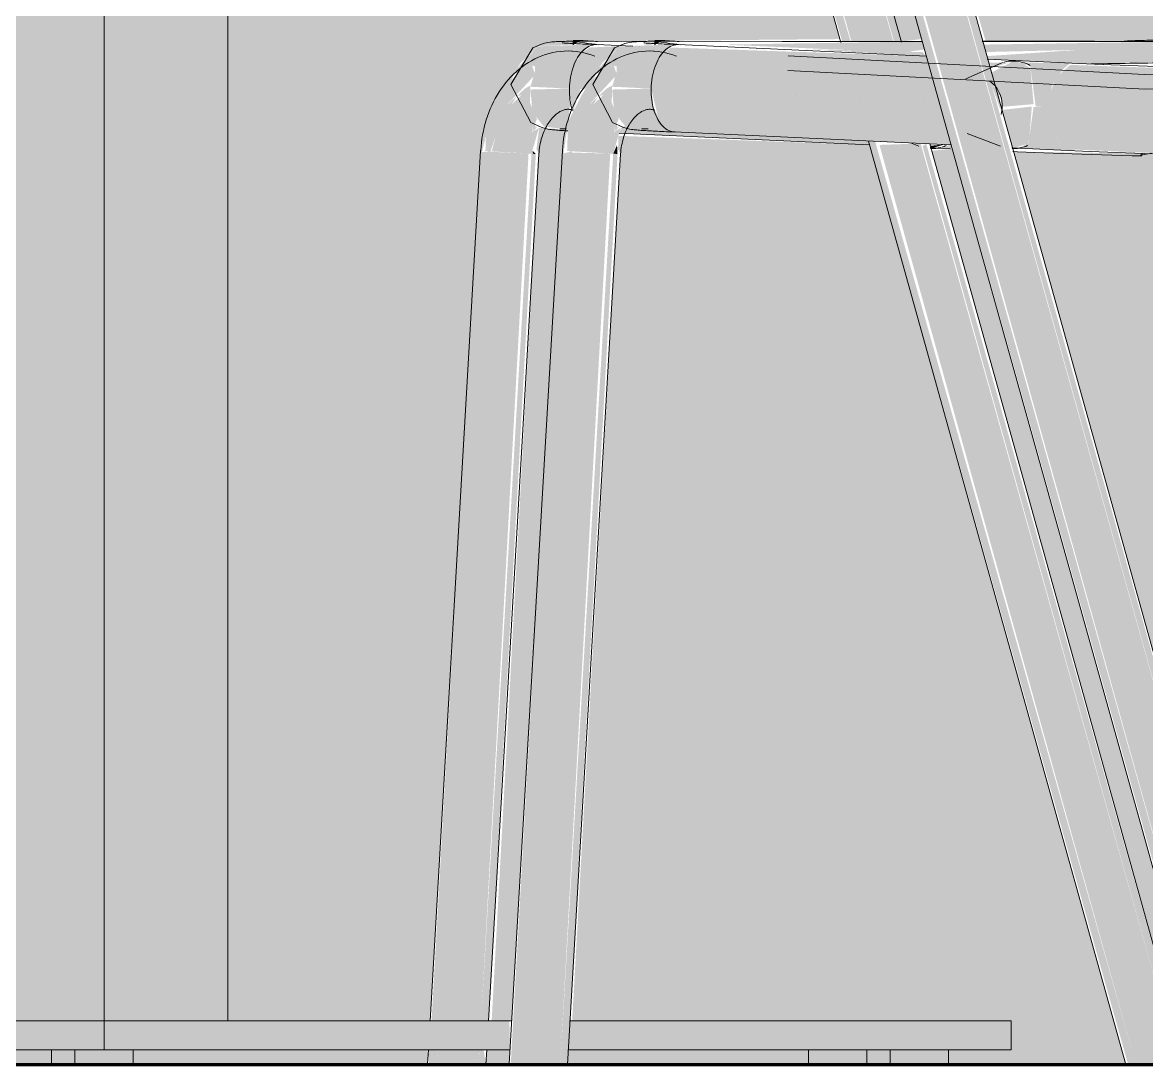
# Model space of a CAD drawing. Header units: inches. Extents: x 20426 to 36348, y -461 to 673.
# Drawn here: x 29329.63 to 29348.91, y 0 to 17.88 of the extents above; entities that cross this region are included whole.
import ezdxf

# ---------------------------------------------------------------- set-up
doc = ezdxf.new("R2010")
doc.units = ezdxf.units.IN
doc.header["$MEASUREMENT"] = 0
doc.linetypes.add('Grid Line 1_2_', pattern=[0.875, 0.5, -0.125, 0.125, -0.125])
for name, color, linetype, lineweight in [('A-FLOR-LEVL', 51, 'Continuous', 9), ('A-WALL', 113, 'Continuous', 13), ('C-TOPO', 7, 'Continuous', 9), ('I-FURN', 30, 'Continuous', 9), ('Q-CASE', 31, 'Continuous', 9)]:
    doc.layers.add(name, color=color, linetype=linetype, lineweight=lineweight)

# ---------------------------------------------------------------- blocks, each defined once
blk = doc.blocks.new('Falcon 7700 Series Pedestal Base - 36_ Square Top x 30_ - Wheelchair Height-460525-Elevation - East')
at = {"layer": 'I-FURN'}
for points in [[(-22418.089, 0.75), (-22415.968, 0.75), (-22415.968, 28.5), (-22418.089, 28.5), (-22418.089, 3.606)], [(-22413.846, 0.75), (-22413.846, 28.5), (-22415.968, 28.5), (-22415.968, 0.75), (-22414.164, 0.75)], [(-22416.321, 0), (-22416.321, 0.25), (-22416.401, 0.25), (-22416.401, 0)], [(-22416.321, 0), (-22415.535, 0), (-22415.535, 0.25), (-22416.321, 0.25)], [(-22402.423, 0), (-22402.343, 0), (-22402.343, 0.25), (-22402.423, 0.25)], [(-22402.24, 0), (-22401.557, 0), (-22401.557, 0.25), (-22402.343, 0.25), (-22402.343, 0)]]:
    blk.add_hatch(color=256, dxfattribs=at).paths.add_polyline_path(points, flags=0)
h = blk.add_hatch(color=256, dxfattribs=at)
h.paths.add_polyline_path([(-22431.524, 0.25), (-22423.93, 0.25), (-22423.959, 0.75), (-22431.524, 0.75)], flags=0)
h.paths.add_polyline_path([(-22415.968, 0.25), (-22415.968, 0.75), (-22422.959, 0.75), (-22422.916, 0.25), (-22419.005, 0.25)], flags=0)
h = blk.add_hatch(color=256, dxfattribs=at)
h.paths.add_polyline_path([(-22407.238, 0.25), (-22400.411, 0.25), (-22400.411, 0.75), (-22407.976, 0.75), (-22408.005, 0.25), (-22407.336, 0.25)], flags=0)
h.paths.add_polyline_path([(-22414.164, 0.25), (-22409.005, 0.25), (-22409.019, 0.75), (-22415.968, 0.75), (-22415.968, 0.25)], flags=0)
for p, q in [((-22415.968, 0.75), (-22415.968, 28.5)), ((-22413.846, 28.5), (-22413.846, 0.75)), ((-22422.961, 0.75), (-22415.968, 0.75)), ((-22415.968, 0.75), (-22408.976, 0.75)), ((-22415.968, 0.75), (-22415.968, 0.25)), ((-22407.988, 0.75), (-22400.411, 0.75)), ((-22400.411, 0.25), (-22400.411, 0.75)), ((-22415.968, 0.25), (-22422.931, 0.25)), ((-22416.468, 0.25), (-22416.468, 0)), ((-22416.468, 0.25), (-22416.468, 0)), ((-22409.005, 0.25), (-22415.968, 0.25)), ((-22415.468, 0), (-22415.468, 0.25)), ((-22415.468, 0), (-22415.468, 0.25)), ((-22400.411, 0.25), (-22408.015, 0.25)), ((-22402.49, 0.25), (-22402.49, 0)), ((-22401.49, 0), (-22401.49, 0.25)), ((-22416.321, 0), (-22416.401, 0)), ((-22415.535, 0), (-22416.321, 0)), ((-22402.343, 0), (-22402.423, 0)), ((-22401.557, 0), (-22402.343, 0))]:
    blk.add_line(p, q, dxfattribs=at)
blk = doc.blocks.new('HermanMiller_Collection_Air-Chair_SideChair_Arms - Arms-V108-Elevation - East')
at = {"layer": 'I-FURN'}
for points in [[(-22396.558, 0), (-22396.141, 0), (-22401.936, 20.734), (-22402.617, 20.602), (-22399.044, 7.785), (-22396.874, 0), (-22396.673, 0)], [(-22396.073, 0), (-22396.008, 0), (-22400.756, 16.829), (-22400.731, 16.923), (-22400.798, 17.188), (-22401.843, 20.734), (-22401.92, 20.734), (-22396.141, 0)], [(-22396.951, 0), (-22396.874, 0), (-22402.652, 20.578), (-22402.746, 20.458), (-22397.007, 0)], [(-22406.516, 17.495), (-22406.438, 17.542), (-22406.516, 17.558), (-22406.516, 17.495)], [(-22406.588, 16.742), (-22406.438, 17.255), (-22406.299, 17.42), (-22406.247, 17.496), (-22407.126, 17.466), (-22407.51, 17.062), (-22407.493, 16.99), (-22407.264, 17.148), (-22407.175, 17.117), (-22407.18, 17.034), (-22407.255, 16.773), (-22406.703, 16.747)], [(-22400.566, 16.428), (-22400.029, 16.475), (-22400.083, 17.087), (-22400.225, 17.188), (-22400.418, 17.188), (-22400.751, 17.018), (-22400.764, 16.856), (-22400.714, 16.807), (-22400.621, 16.68), (-22400.572, 16.489)], [(-22397.098, 17.095), (-22397.098, 17.193), (-22398.093, 17.126), (-22397.12, 17.096)], [(-22407.942, 15.665), (-22407.668, 16.447), (-22407.175, 16.98), (-22407.234, 17.152), (-22407.365, 17.105), (-22407.668, 16.81), (-22407.788, 16.615), (-22408.025, 16.143), (-22408.016, 16.036), (-22408.028, 15.67)], [(-22396.829, 16.318), (-22396.756, 17.056), (-22399.4, 17.148), (-22399.639, 16.936), (-22399.768, 16.617), (-22399.79, 16.423), (-22397.218, 16.329)], [(-22400.589, 16.348), (-22400.621, 16.68), (-22400.756, 16.829), (-22400.605, 16.394)], [(-22406.176, 15.997), (-22406.414, 16.143), (-22406.546, 16.423), (-22406.588, 16.742), (-22407.255, 16.725), (-22407.221, 16.33), (-22407.027, 16.092), (-22406.282, 16.004)], [(-22400.387, 15.714), (-22400.126, 15.801), (-22400.102, 15.893), (-22400.059, 16.434), (-22400.574, 16.374), (-22400.556, 16.291), (-22400.406, 15.781)], [(-22408.853, 0), (-22407.942, 15.665), (-22408.112, 15.624), (-22408.995, 0.008), (-22408.866, 0)], [(-22408.491, 0), (-22408.146, 0), (-22407.289, 15.627), (-22407.944, 15.643), (-22408.853, 0), (-22408.621, 0)], [(-22408.02, 0), (-22407.164, 15.62), (-22407.238, 15.624), (-22407.942, 3.496), (-22408.146, 0), (-22408.028, 0)], [(-22407.164, 15.62), (-22407.172, 15.775), (-22407.238, 15.624), (-22407.172, 15.621)]]:
    blk.add_hatch(color=256, dxfattribs=at).paths.add_polyline_path(points, flags=0)
h = blk.add_hatch(color=256, dxfattribs=at)
h.paths.add_polyline_path([(-22402.226, 17.367), (-22401.897, 17.412), (-22401.936, 17.549), (-22405.347, 17.496), (-22402.734, 17.382), (-22402.239, 17.368)], flags=0)
h.paths.add_polyline_path([(-22400.848, 17.368), (-22398.667, 17.42), (-22397.218, 17.552), (-22400.884, 17.496), (-22400.849, 17.371)], flags=0)
h = blk.add_hatch(color=256, dxfattribs=at)
h.paths.add_polyline_path([(-22399.04, 17.165), (-22395.346, 17.277), (-22394.886, 17.437), (-22396.51, 17.57), (-22397.313, 17.52), (-22399.4, 17.396), (-22400.829, 17.298), (-22400.814, 17.246), (-22399.066, 17.166)], flags=0)
h.paths.add_polyline_path([(-22401.865, 17.296), (-22401.934, 17.367), (-22403.944, 17.419), (-22401.934, 17.299)], flags=0)
h = blk.add_hatch(color=256, dxfattribs=at)
h.paths.add_polyline_path([(-22399.79, 16.423), (-22399.713, 16.798), (-22399.523, 17.073), (-22399.4, 17.18), (-22400.798, 17.188), (-22400.734, 17.105), (-22400.359, 17.212), (-22400.088, 17.133), (-22400.06, 16.938), (-22400.038, 16.774), (-22399.993, 16.433)], flags=0)
h.paths.add_polyline_path([(-22401.646, 16.51), (-22401.865, 17.296), (-22406.247, 17.445), (-22406.393, 17.329), (-22406.534, 17.039), (-22406.588, 16.742), (-22401.853, 16.52)], flags=0)
h = blk.add_hatch(color=256, dxfattribs=at)
h.paths.add_polyline_path([(-22407.106, 16.071), (-22407.092, 16.16), (-22407.102, 16.104)], flags=0)
h.paths.add_polyline_path([(-22407.224, 15.978), (-22407.213, 16.009), (-22407.213, 16.125)], flags=0)
h.paths.add_polyline_path([(-22407.238, 15.624), (-22407.11, 16.068), (-22407.222, 15.998), (-22407.166, 16.068), (-22407.177, 16.143), (-22407.145, 16.217), (-22407.264, 16.5), (-22407.255, 16.795), (-22407.35, 16.743), (-22407.728, 16.391), (-22407.942, 15.665), (-22407.289, 15.627)], flags=0)
h.paths.add_polyline_path([(-22407.577, 16.472), (-22407.488, 16.615), (-22407.41, 16.628), (-22407.538, 16.509)], flags=0)
h.paths.add_polyline_path([(-22406.674, 16.82), (-22406.727, 16.84), (-22406.718, 16.821)], flags=0)
h = blk.add_hatch(color=256, dxfattribs=at)
h.paths.add_polyline_path([(-22399.306, 15.675), (-22399.56, 15.781), (-22399.732, 16.048), (-22399.79, 16.423), (-22400.029, 16.428), (-22400.115, 15.812), (-22400.274, 15.726), (-22400.219, 15.718), (-22399.326, 15.676)], flags=0)
h.paths.add_polyline_path([(-22401.441, 15.775), (-22401.646, 16.51), (-22406.588, 16.742), (-22406.463, 16.231), (-22406.387, 16.095), (-22406.176, 15.997), (-22401.801, 15.792)], flags=0)
h = blk.add_hatch(color=256, dxfattribs=at)
h.paths.add_polyline_path([(-22396.829, 15.945), (-22396.829, 15.945), (-22397.218, 15.992)], flags=0)
h.paths.add_polyline_path([(-22396.775, 15.585), (-22396.809, 15.677), (-22396.829, 16.318), (-22399.79, 16.423), (-22399.732, 16.048), (-22399.555, 15.775), (-22399.436, 15.7), (-22397.218, 15.603)], flags=0)
for p, q in [((-22396.007, 0), (-22401.782, 20.719)), ((-22402.745, 20.451), (-22397.045, 0)), ((-22406.523, 17.563), (-22406.523, 17.491)), ((-22396.908, 17.552), (-22400.912, 17.551)), ((-22401.864, 17.296), (-22406.126, 17.496)), ((-22400.637, 17.157), (-22401.192, 16.908)), ((-22399.253, 17.173), (-22400.827, 17.247)), ((-22406.19, 15.997), (-22401.44, 15.774)), ((-22401.166, 15.972), (-22400.597, 15.754)), ((-22408.109, 15.676), (-22409.02, 0.011)), ((-22408.019, 0), (-22407.111, 15.618)), ((-22400.404, 15.726), (-22399.323, 15.675))]:
    blk.add_line(p, q, dxfattribs=at)
at = {"layer": 'I-FURN', "flags": 128}
for points in [[(-22407.59, 16.809), (-22407.217, 17.439), (-22407.039, 17.514), (-22406.964, 17.532), (-22406.92, 17.538), (-22406.888, 17.542), (-22406.863, 17.544), (-22406.839, 17.546), (-22406.817, 17.547), (-22406.794, 17.548), (-22406.771, 17.549), (-22406.747, 17.55), (-22406.722, 17.55), (-22406.696, 17.551), (-22406.669, 17.551), (-22406.64, 17.552), (-22406.61, 17.552), (-22406.579, 17.552), (-22406.546, 17.552), (-22406.512, 17.552), (-22406.477, 17.552), (-22406.468, 17.552)], [(-22401.935, 17.551), (-22404.343, 17.55), (-22406.468, 17.552)], [(-22406.546, 17.385), (-22406.612, 17.387), (-22406.678, 17.385), (-22406.743, 17.38), (-22406.808, 17.371), (-22406.872, 17.359), (-22406.936, 17.343), (-22406.998, 17.325), (-22407.06, 17.303), (-22407.12, 17.278), (-22407.179, 17.25), (-22407.236, 17.22), (-22407.292, 17.187), (-22407.347, 17.152), (-22407.399, 17.114), (-22407.45, 17.074), (-22407.499, 17.031), (-22407.547, 16.987), (-22407.592, 16.941), (-22407.636, 16.893), (-22407.678, 16.843), (-22407.718, 16.791), (-22407.756, 16.738), (-22407.792, 16.684), (-22407.827, 16.628), (-22407.859, 16.571), (-22407.89, 16.513), (-22407.918, 16.453), (-22407.945, 16.393), (-22407.97, 16.332), (-22407.992, 16.269), (-22408.013, 16.206), (-22408.032, 16.143), (-22408.049, 16.078), (-22408.064, 16.013), (-22408.077, 15.948), (-22408.088, 15.882), (-22408.097, 15.815), (-22408.104, 15.749), (-22408.109, 15.682), (-22408.109, 15.676)], [(-22406.713, 17.526), (-22406.71, 17.526), (-22406.703, 17.526), (-22406.693, 17.525), (-22406.68, 17.523), (-22406.665, 17.522), (-22406.647, 17.521), (-22406.626, 17.52), (-22406.604, 17.518), (-22406.58, 17.517), (-22406.554, 17.515), (-22406.526, 17.514), (-22406.497, 17.512), (-22406.466, 17.51), (-22406.434, 17.509), (-22406.4, 17.507), (-22406.364, 17.506), (-22406.328, 17.504), (-22406.29, 17.502), (-22406.251, 17.501), (-22406.212, 17.499), (-22406.171, 17.498), (-22406.129, 17.496), (-22406.128, 17.496)], [(-22406.153, 17.298), (-22406.214, 17.321), (-22406.277, 17.34), (-22406.34, 17.356), (-22406.404, 17.369), (-22406.469, 17.378), (-22406.535, 17.384), (-22406.546, 17.385)], [(-22404.239, 17.303), (-22398.125, 16.982), (-22391.991, 17.006), (-22388.189, 17.195)], [(-22399.253, 17.173), (-22399.12, 17.167), (-22398.983, 17.161), (-22398.842, 17.155), (-22398.696, 17.149), (-22398.547, 17.143), (-22398.394, 17.137), (-22398.238, 17.132), (-22398.078, 17.126), (-22397.916, 17.12), (-22397.751, 17.115), (-22397.583, 17.109), (-22397.414, 17.104), (-22397.243, 17.098), (-22397.07, 17.093), (-22396.896, 17.088), (-22396.736, 17.084)], [(-22404.243, 17.053), (-22398.115, 16.731), (-22391.967, 16.757), (-22388.188, 16.945)], [(-22407.59, 16.809), (-22407.248, 16.16), (-22407.075, 16.077), (-22407, 16.056), (-22406.957, 16.047), (-22406.925, 16.042), (-22406.9, 16.038), (-22406.876, 16.035), (-22406.854, 16.033), (-22406.831, 16.031), (-22406.808, 16.029), (-22406.785, 16.027), (-22406.76, 16.025), (-22406.734, 16.023), (-22406.706, 16.022), (-22406.678, 16.02), (-22406.648, 16.018), (-22406.617, 16.016), (-22406.584, 16.014), (-22406.55, 16.013), (-22406.515, 16.011), (-22406.479, 16.009), (-22406.442, 16.008), (-22406.403, 16.006), (-22406.364, 16.004), (-22406.323, 16.002), (-22406.281, 16.001), (-22406.239, 15.999), (-22406.195, 15.998), (-22406.188, 15.997)], [(-22407.111, 15.618), (-22407.108, 15.655), (-22407.105, 15.692), (-22407.1, 15.729), (-22407.094, 15.765), (-22407.087, 15.801), (-22407.079, 15.836), (-22407.07, 15.871), (-22407.06, 15.905), (-22407.049, 15.938), (-22407.037, 15.97), (-22407.025, 16.002), (-22407.011, 16.032), (-22406.997, 16.061), (-22406.983, 16.09), (-22406.967, 16.117), (-22406.952, 16.142), (-22406.935, 16.167), (-22406.919, 16.19), (-22406.902, 16.212), (-22406.885, 16.233), (-22406.867, 16.252), (-22406.85, 16.269), (-22406.833, 16.286), (-22406.816, 16.3), (-22406.799, 16.314), (-22406.782, 16.326), (-22406.766, 16.337), (-22406.75, 16.347), (-22406.734, 16.355), (-22406.719, 16.362), (-22406.704, 16.368), (-22406.69, 16.373), (-22406.676, 16.378), (-22406.662, 16.381), (-22406.649, 16.383), (-22406.637, 16.385), (-22406.624, 16.386), (-22406.612, 16.387), (-22406.6, 16.386), (-22406.599, 16.386)], [(-22406.599, 16.386), (-22406.587, 16.385), (-22406.575, 16.384), (-22406.562, 16.381), (-22406.55, 16.378), (-22406.537, 16.375), (-22406.524, 16.37), (-22406.522, 16.369)], [(-22406.749, 16.048), (-22406.747, 16.049), (-22406.74, 16.049), (-22406.73, 16.049), (-22406.717, 16.05), (-22406.701, 16.05), (-22406.683, 16.051), (-22406.663, 16.051), (-22406.64, 16.051)], [(-22399.323, 15.675), (-22399.188, 15.669), (-22399.049, 15.663), (-22398.905, 15.657), (-22398.757, 15.65), (-22398.606, 15.644), (-22398.451, 15.638), (-22398.293, 15.633), (-22398.131, 15.627), (-22397.967, 15.621), (-22397.8, 15.615), (-22397.631, 15.61), (-22397.46, 15.604), (-22397.288, 15.599), (-22397.113, 15.594), (-22396.938, 15.589), (-22396.777, 15.585)]]:
    blk.add_lwpolyline(points, dxfattribs=at)
at = {"layer": 'I-FURN'}
for centre, major_axis, ratio, start_param, end_param in [((-22400.829, 101.858), (0, 84.692), 0.707107, 3.05175, 3.053597), ((-22400.377, 16.463), (-0.021, 0.75), 0.90616, 0.226168, 0.465217), ((-22400.377, 16.463), (-0.021, 0.75), 0.90616, 6.224803, 6.486603), ((-22400.377, 16.463), (-0.021, 0.75), 0.90616, 5.809079, 6.224803), ((-22401.019, 16.444), (-0.014, 0.5), 0.90616, 5.458165, 5.701205), ((-22401.019, 16.444), (-0.014, 0.5), 0.90616, 4.654007, 5.439405), ((-22401.019, 16.444), (-0.014, 0.5), 0.90616, 4.392208, 4.654007), ((-22400.377, 16.463), (-0.021, 0.75), 0.90616, 3.083211, 3.34501), ((-22400.377, 16.463), (-0.021, 0.75), 0.90616, 3.37013, 3.48981), ((-22408.521, -0.018), (-0.499, 0.029), 0.004932, 0, 0.801542)]:
    blk.add_ellipse(centre, major_axis=major_axis, ratio=ratio, start_param=start_param, end_param=end_param, dxfattribs=at)
for points in [[(-22406.107, 17.548), (-22406.204, 17.555), (-22406.371, 17.566), (-22406.516, 17.57), (-22406.537, 17.56), (-22406.434, 17.539), (-22406.289, 17.519), (-22406.202, 17.508)], [(-22406.139, 17.496), (-22406.212, 17.495), (-22406.364, 17.424), (-22406.537, 17.135), (-22406.585, 16.873), (-22406.588, 16.742)], [(-22406.588, 16.742), (-22406.592, 16.611), (-22406.557, 16.35), (-22406.397, 16.065), (-22406.249, 15.996), (-22406.176, 15.997)]]:
    blk.add_open_spline(points, degree=3, dxfattribs=at)
blk.add_open_spline([(-22399.043, 17.165), (-22399.02, 17.165), (-22398.807, 17.168), (-22398.386, 17.175), (-22397.757, 17.184), (-22397.319, 17.19), (-22397.098, 17.193)], degree=3, knots=[-0.7807949, -0.7807949, -0.7807949, -0.7807949, -0.75, -0.5, -0.25, 0, 0, 0, 0], dxfattribs=at)
blk = doc.blocks.new('Casework 3 - Casework 1-483541-Elevation - East')
at = {"layer": 'Q-CASE'}
h = blk.add_hatch(color=256, dxfattribs=at)
h.paths.add_polyline_path([(-22503.889, 0), (-22499.2, 0), (-22499.2, 0.25), (-22504.782, 0.25), (-22504.796, 0), (-22503.898, 0)], flags=0)
h.paths.add_polyline_path([(-22448.007, 26.785), (-22448.058, 26.876), (-22448.024, 26.803)], flags=0)
h.paths.add_polyline_path([(-22375.431, 0), (-22360.053, 0), (-22360.053, 36), (-22504.981, 36), (-22504.981, 30), (-22487.289, 30), (-22487.289, 28.75), (-22504.981, 28.75), (-22504.925, 15), (-22504.861, 15.676), (-22504.662, 16.429), (-22504.351, 16.906), (-22504.295, 17.034), (-22504.2, 17.184), (-22504.142, 17.236), (-22503.899, 17.47), (-22503.293, 17.496), (-22503.262, 17.552), (-22503.024, 17.552), (-22498.724, 17.59), (-22499.722, 20.996), (-22500.874, 24.236), (-22500.877, 25.019), (-22500.799, 25.428), (-22500.554, 26.039), (-22499.895, 26.648), (-22499.14, 26.933), (-22495.584, 27.611), (-22492.083, 28.062), (-22489.209, 28.273), (-22485.71, 28.346), (-22482.305, 28.236), (-22481.946, 28.113), (-22481.741, 28.001), (-22481.484, 27.56), (-22481.522, 27.37), (-22481.763, 27.076), (-22482.055, 26.817), (-22482.305, 26.708), (-22483.061, 26.362), (-22483.255, 26.075), (-22483.616, 25.296), (-22483.79, 24.712), (-22483.947, 23.793), (-22484.29, 20.672), (-22484.369, 18.094), (-22484.243, 17.52), (-22484.243, 17.456), (-22484.243, 17.287), (-22484.187, 17.285), (-22484.046, 16.992), (-22483.857, 16.853), (-22483.672, 16.512), (-22483.714, 16.07), (-22483.883, 15.793), (-22478.702, 0), (-22451.412, 0), (-22446.249, 15.816), (-22446.36, 15.97), (-22446.456, 16.344), (-22446.35, 16.717), (-22445.962, 17.162), (-22445.912, 17.159), (-22445.805, 17.727), (-22445.724, 18.288), (-22445.731, 19.038), (-22445.737, 19.041), (-22445.857, 21.021), (-22446.231, 24.278), (-22446.553, 25.475), (-22446.73, 25.819), (-22447.135, 26.466), (-22448.122, 26.863), (-22448.414, 27.107), (-22448.499, 27.235), (-22448.592, 27.37), (-22448.628, 27.627), (-22448.497, 27.741), (-22448.559, 27.79), (-22448.137, 28.128), (-22447.422, 28.264), (-22444.732, 28.337), (-22442.511, 28.339), (-22438.017, 28.187), (-22435.213, 27.895), (-22432.752, 27.549), (-22430.031, 27.051), (-22429.223, 26.833), (-22428.63, 26.533), (-22428.565, 26.436), (-22428.299, 26.204), (-22428.011, 25.758), (-22427.799, 24.778), (-22428.032, 23.547), (-22429.319, 19.993), (-22430, 17.55), (-22425.419, 17.495), (-22425.369, 17.495), (-22424.922, 17.465), (-22424.653, 17.329), (-22424.522, 17.117), (-22424.509, 17.062), (-22424.437, 17.119), (-22424.356, 16.901), (-22424.148, 16.615), (-22423.911, 16.143), (-22423.908, 15.974), (-22423.826, 15.665), (-22422.916, 0.75), (-22419.49, 0.75), (-22419.49, 28.5), (-22424.576, 28.5), (-22424.576, 28.75), (-22442.825, 28.75), (-22442.825, 30), (-22390.512, 30), (-22390.512, 28.75), (-22408.76, 28.75), (-22408.76, 28.5), (-22413.846, 28.5), (-22413.846, 0.75), (-22410.377, 0.75), (-22409.485, 15.676), (-22409.286, 16.429), (-22408.975, 16.906), (-22408.92, 17.034), (-22408.824, 17.184), (-22408.766, 17.236), (-22408.523, 17.47), (-22407.917, 17.496), (-22407.886, 17.552), (-22407.648, 17.552), (-22403.348, 17.59), (-22404.347, 20.996), (-22405.498, 24.236), (-22405.501, 25.019), (-22405.423, 25.428), (-22405.179, 26.039), (-22404.48, 26.665), (-22403.765, 26.933), (-22400.209, 27.611), (-22396.708, 28.062), (-22394.223, 28.259), (-22390.335, 28.346), (-22385.505, 28.224), (-22385.183, 28.117), (-22384.964, 28.001), (-22384.707, 27.579), (-22384.745, 27.37), (-22384.986, 27.076), (-22385.278, 26.817), (-22385.529, 26.708), (-22386.285, 26.362), (-22386.478, 26.075), (-22386.839, 25.296), (-22387.013, 24.712), (-22387.17, 23.793), (-22387.514, 20.672), (-22387.593, 18.094), (-22387.466, 17.52), (-22387.466, 17.456), (-22387.466, 17.287), (-22387.41, 17.285), (-22387.269, 16.992), (-22387.08, 16.853), (-22386.895, 16.512), (-22386.938, 16.07), (-22387.106, 15.793), (-22381.925, 0), (-22380.272, 0)], flags=0)
h.paths.add_polyline_path([(-22384.375, 0), (-22389.581, 15.675), (-22389.741, 15.658), (-22391.5, 15.745), (-22395.454, 15.895), (-22395.42, 15.776), (-22395.37, 15.636), (-22395.346, 15.636), (-22395.37, 0), (-22385.114, 0)], flags=0)
h.paths.add_polyline_path([(-22383.326, 0), (-22382.974, 0), (-22388.115, 15.663), (-22388.466, 15.668), (-22383.348, 0.068)], flags=0)
h.paths.add_polyline_path([(-22398.445, 0), (-22402.842, 15.775), (-22407.147, 15.931), (-22407.155, 15.7), (-22407.112, 15.619), (-22407.942, 0.75), (-22400.411, 0.75), (-22400.411, 0.25), (-22401.557, 0.25), (-22401.557, 0), (-22399.639, 0)], flags=0)
h.paths.add_polyline_path([(-22402.423, 0), (-22402.423, 0.25), (-22402.958, 0.25), (-22402.958, 0)], flags=0)
h.paths.add_polyline_path([(-22403.824, 0), (-22403.824, 0.25), (-22408.005, 0.25), (-22408.02, 0), (-22404.48, 0)], flags=0)
h.paths.add_polyline_path([(-22498.333, 0), (-22493.82, 0), (-22498.218, 15.775), (-22503.808, 16.095), (-22503.869, 16.084), (-22503.91, 15.978), (-22503.913, 15.848), (-22503.889, 15.619), (-22504.719, 0.75), (-22497.188, 0.75), (-22497.188, 0.25), (-22498.333, 0.25)], flags=0)
h.paths.add_polyline_path([(-22492.122, 0), (-22479.751, 0), (-22484.891, 15.663), (-22485.116, 15.658), (-22486.788, 15.74), (-22492.04, 15.975), (-22492.237, 15.867), (-22492.197, 15.776), (-22492.147, 15.636), (-22492.122, 15.643), (-22492.161, 7.785), (-22492.147, 0), (-22492.125, 0)], flags=0)
h.paths.add_polyline_path([(-22408.866, 0), (-22409.019, 0.01), (-22409.019, 0.25), (-22409.406, 0.25), (-22409.421, 0), (-22408.871, 0)], flags=0)
h.paths.add_polyline_path([(-22413.846, 0), (-22410.42, 0.01), (-22410.42, 0.25), (-22415.535, 0.25), (-22415.535, 0), (-22414.164, 0)], flags=0)
h.paths.add_polyline_path([(-22417.802, 0), (-22417.802, 0.25), (-22422.93, 0.25), (-22422.941, 0.008), (-22422.941, 0), (-22418.089, 0)], flags=0)
h.paths.add_polyline_path([(-22416.401, 0), (-22416.401, 0.25), (-22416.936, 0.25), (-22416.936, 0)], flags=0)
h.paths.add_polyline_path([(-22425.317, 0), (-22425.331, 0.25), (-22429.513, 0.25), (-22429.513, 0), (-22425.394, 0)], flags=0)
h.paths.add_polyline_path([(-22424.466, 0), (-22423.918, 0.044), (-22423.93, 0.25), (-22424.331, 0.25), (-22424.342, 0.008), (-22424.47, 0)], flags=0)
h.paths.add_polyline_path([(-22430.379, 0), (-22430.379, 0.25), (-22430.914, 0.25), (-22430.914, 0)], flags=0)
h.paths.add_polyline_path([(-22431.78, 0), (-22431.78, 0.25), (-22432.925, 0.25), (-22432.925, 0.75), (-22425.36, 0.75), (-22426.172, 15.62), (-22426.114, 15.675), (-22426.231, 15.975), (-22430.495, 15.775), (-22434.892, 0), (-22432.925, 0)], flags=0)
h.paths.add_polyline_path([(-22450.362, 0), (-22450.011, 0), (-22444.87, 15.668), (-22445.248, 15.585), (-22450.011, 1.072)], flags=0)
h.paths.add_polyline_path([(-22437.914, 0), (-22437.944, 15.776), (-22437.872, 15.727), (-22437.875, 15.86), (-22437.92, 15.928), (-22438.119, 15.939), (-22443.847, 15.585), (-22448.961, 0), (-22437.966, 0)], flags=0)
h.paths.add_polyline_path([(-22409.019, 0.75), (-22408.976, 0.75), (-22408.084, 15.676), (-22408.028, 16.038), (-22408.508, 16.067), (-22408.555, 15.703), (-22408.513, 15.619), (-22409.322, 0.75)], flags=0)
h.paths.add_polyline_path([(-22424.615, 15.967), (-22424.615, 15.83), (-22424.589, 15.878), (-22424.592, 15.887)], flags=0)
h.paths.add_polyline_path([(-22424.83, 16.071), (-22424.66, 16.05), (-22424.773, 16.145), (-22424.828, 16.127), (-22424.829, 16.099)], flags=0)
h.paths.add_polyline_path([(-22423.959, 0.75), (-22424.771, 15.62), (-22424.715, 15.681), (-22424.893, 16.118), (-22425.314, 16.003), (-22425.223, 15.592), (-22424.317, 0.75)], flags=0)
h.paths.add_polyline_path([(-22493.191, 1.458), (-22493.15, 15.675), (-22493.598, 15.587), (-22497.153, 15.675), (-22493.198, 1.485)], flags=0)
h.paths.add_polyline_path([(-22397.815, 1.458), (-22397.843, 2.868), (-22401.422, 15.708), (-22401.777, 15.675), (-22397.822, 1.485)], flags=0)
h.paths.add_polyline_path([(-22396.414, 1.458), (-22396.374, 15.675), (-22396.747, 15.585), (-22396.771, 2.74), (-22396.421, 1.485)], flags=0)
h.paths.add_polyline_path([(-22436.922, 1.458), (-22436.527, 2.878), (-22436.642, 15.636), (-22436.992, 15.644), (-22436.925, 1.912)], flags=0)
h.paths.add_polyline_path([(-22435.521, 1.458), (-22431.548, 15.714), (-22431.916, 15.7), (-22435.528, 2.745), (-22435.524, 1.912)], flags=0)
h.paths.add_polyline_path([(-22397.791, 6.398), (-22397.77, 15.625), (-22400.371, 15.655), (-22397.813, 6.477)], flags=0)
h.paths.add_polyline_path([(-22435.546, 6.398), (-22432.963, 15.665), (-22435.591, 15.562), (-22435.553, 7.785)], flags=0)
h.paths.add_polyline_path([(-22493.562, 15.597), (-22493.572, 15.677), (-22493.563, 15.597)], flags=0)
h.paths.add_polyline_path([(-22396.799, 15.633), (-22396.796, 15.677), (-22396.8, 15.636)], flags=0)
h.paths.add_polyline_path([(-22425.963, 15.788), (-22426.05, 15.893), (-22426.016, 15.83), (-22426, 15.817)], flags=0)
h.paths.add_polyline_path([(-22424.111, 15.914), (-22424.128, 16.076), (-22424.14, 16.014), (-22424.119, 15.942)], flags=0)
h.paths.add_polyline_path([(-22408.625, 15.978), (-22408.498, 16.143), (-22408.565, 16.071), (-22408.622, 15.983)], flags=0)
h.paths.add_polyline_path([(-22504.001, 15.978), (-22503.874, 16.143), (-22503.941, 16.071), (-22503.989, 15.995)], flags=0)
h.paths.add_polyline_path([(-22499.585, 25.705), (-22499.683, 25.705), (-22499.62, 25.686)], flags=0)
h.paths.add_polyline_path([(-22491.867, 17.46), (-22491.629, 17.494), (-22491.593, 17.496), (-22491.364, 17.647), (-22491.205, 17.78), (-22490.762, 18.633), (-22490.576, 19.251), (-22490.258, 21.858), (-22489.731, 25.72), (-22489.811, 26.257), (-22489.804, 26.437), (-22490.133, 27.027), (-22490.352, 27.223), (-22492.182, 27.052), (-22495.882, 26.556), (-22498.561, 26.061), (-22499.201, 25.884), (-22499.682, 25.592), (-22499.884, 25.299), (-22499.855, 25.296), (-22499.932, 24.999), (-22499.953, 24.63), (-22500.006, 24.557), (-22500.011, 24.409), (-22499.928, 24.26), (-22499.808, 24.038), (-22499.775, 23.984), (-22498.448, 20.322), (-22497.676, 17.549), (-22492.187, 17.5), (-22491.9, 17.464)], flags=0)
h.paths.add_polyline_path([(-22437.27, 17.541), (-22437.295, 17.57), (-22437.248, 17.599), (-22437.108, 17.551), (-22436.214, 17.552), (-22432.437, 17.55), (-22431.3, 21.414), (-22430.173, 24.575), (-22430.214, 25.084), (-22430.329, 25.388), (-22430.329, 25.436), (-22430.431, 25.592), (-22430.613, 25.745), (-22431.052, 25.888), (-22431.884, 26.127), (-22434.082, 26.532), (-22436.796, 26.916), (-22438.533, 27.076), (-22438.701, 26.833), (-22438.815, 26.537), (-22438.966, 26.104), (-22439.008, 25.435), (-22438.948, 24.685), (-22438.812, 24.022), (-22438.289, 20.75), (-22438.048, 18.914), (-22437.82, 18.308), (-22437.466, 17.711), (-22437.369, 17.625), (-22437.277, 17.547)], flags=0)
h.paths.add_polyline_path([(-22402.808, 25.705), (-22402.906, 25.705), (-22402.843, 25.686)], flags=0)
h.paths.add_polyline_path([(-22396.16, 17.549), (-22395.988, 17.647), (-22395.829, 17.78), (-22395.387, 18.633), (-22395.201, 19.251), (-22394.893, 21.787), (-22394.355, 25.72), (-22394.435, 26.257), (-22394.428, 26.437), (-22394.758, 27.027), (-22394.904, 27.106), (-22397.4, 26.805), (-22400.768, 26.274), (-22401.967, 25.998), (-22402.828, 25.682), (-22403.107, 25.299), (-22403.078, 25.296), (-22403.155, 24.999), (-22403.176, 24.63), (-22403.222, 24.538), (-22403.234, 24.409), (-22403.158, 24.283), (-22403.031, 24.038), (-22402.999, 23.984), (-22401.672, 20.322), (-22400.849, 17.55), (-22396.169, 17.55)], flags=0)
h.paths.add_polyline_path([(-22431.051, 17.549), (-22431.036, 17.55), (-22429.899, 21.414), (-22428.771, 24.575), (-22428.813, 25.084), (-22428.928, 25.388), (-22428.928, 25.436), (-22429.03, 25.592), (-22429.239, 25.758), (-22429.43, 25.798), (-22429.335, 25.474), (-22429.24, 24.236), (-22429.729, 22.757), (-22430.72, 19.993), (-22431.401, 17.549), (-22431.109, 17.549)], flags=0)
h.paths.add_polyline_path([(-22404.209, 25.705), (-22404.307, 25.705), (-22404.244, 25.686)], flags=0)
h.paths.add_polyline_path([(-22402.3, 17.549), (-22401.947, 17.59), (-22402.945, 20.996), (-22404.097, 24.236), (-22404.1, 25.019), (-22404.022, 25.428), (-22403.943, 25.798), (-22404.229, 25.682), (-22404.508, 25.299), (-22404.48, 25.293), (-22404.556, 24.999), (-22404.578, 24.63), (-22404.623, 24.539), (-22404.635, 24.409), (-22404.552, 24.26), (-22404.433, 24.038), (-22404.4, 23.984), (-22403.073, 20.322), (-22402.3, 17.55)], flags=0)
h.paths.add_polyline_path([(-22499.922, 24.63), (-22499.954, 24.825), (-22499.907, 24.924), (-22499.917, 24.732)], flags=0)
h.paths.add_polyline_path([(-22404.546, 24.63), (-22404.578, 24.825), (-22404.532, 24.924), (-22404.541, 24.732)], flags=0)
h.paths.add_polyline_path([(-22403.145, 24.63), (-22403.177, 24.825), (-22403.131, 24.924), (-22403.14, 24.732)], flags=0)
h.paths.add_polyline_path([(-22431.214, 25.977), (-22431.733, 26.103), (-22431.253, 25.986)], flags=0)
h.paths.add_polyline_path([(-22448.058, 27.078), (-22447.856, 27.181), (-22447.933, 27.212), (-22447.955, 27.15), (-22448.055, 27.08)], flags=0)
h.paths.add_polyline_path([(-22448.188, 27.076), (-22448.061, 27.107), (-22448.082, 27.169), (-22448.185, 27.078)], flags=0)
h.paths.add_polyline_path([(-22481.925, 27.076), (-22482.049, 27.139), (-22482.044, 27.078), (-22481.946, 27.076)], flags=0)
h.paths.add_polyline_path([(-22385.148, 27.076), (-22385.272, 27.139), (-22385.267, 27.078), (-22385.176, 27.076)], flags=0)
for p, q in [((-22416.401, 0), (-22416.936, 0)), ((-22410.254, 0), (-22415.535, 0)), ((-22408.853, 0), (-22409.43, 0)), ((-22403.824, 0), (-22408.029, 0)), ((-22402.423, 0), (-22402.958, 0)), ((-22398.439, 0), (-22401.557, 0))]:
    blk.add_line(p, q, dxfattribs=at)
blk = doc.blocks.new('Falcon 7700 Series Pedestal Base - 36_ Square Top x 30_ - Wheelchair Height-V109-Elevation - East')
at = {"layer": 'I-FURN'}
for points in [[(-22417.722, 0), (-22416.936, 0), (-22416.936, 0.25), (-22417.722, 0.25)], [(-22403.824, 0), (-22403.744, 0), (-22403.744, 0.25), (-22403.824, 0.25)], [(-22403.141, 0), (-22402.958, 0), (-22402.958, 0.25), (-22403.744, 0.25), (-22403.744, 0), (-22403.261, 0)]]:
    blk.add_hatch(color=256, dxfattribs=at).paths.add_polyline_path(points, flags=0)
for p, q in [((-22416.869, 0), (-22416.869, 0.25)), ((-22416.869, 0), (-22416.869, 0.25)), ((-22403.891, 0.25), (-22403.891, 0)), ((-22402.891, 0), (-22402.891, 0.25)), ((-22416.936, 0), (-22417.722, 0)), ((-22403.744, 0), (-22403.824, 0)), ((-22402.958, 0), (-22403.744, 0))]:
    blk.add_line(p, q, dxfattribs=at)
blk = doc.blocks.new('HermanMiller_Collection_Air-Chair_SideChair_Arms - Arms-V111-Elevation - East')
at = {"layer": 'I-FURN'}
h = blk.add_hatch(color=256, dxfattribs=at)
h.paths.add_polyline_path([(-22397.959, 0), (-22397.542, 0), (-22401.967, 15.8), (-22402.672, 15.775), (-22398.275, 0), (-22398.074, 0)], flags=0)
h.paths.add_polyline_path([(-22402.434, 17.549), (-22403.337, 20.734), (-22404.018, 20.602), (-22403.153, 17.55), (-22402.447, 17.549)], flags=0)
h = blk.add_hatch(color=256, dxfattribs=at)
h.paths.add_polyline_path([(-22397.474, 0), (-22397.409, 0), (-22401.87, 15.795), (-22401.934, 15.755), (-22397.542, 0)], flags=0)
h.paths.add_polyline_path([(-22402.3, 17.549), (-22403.248, 20.734), (-22403.321, 20.734), (-22402.423, 17.549), (-22402.309, 17.549)], flags=0)
h = blk.add_hatch(color=256, dxfattribs=at)
h.paths.add_polyline_path([(-22398.352, 0), (-22398.275, 0), (-22402.746, 15.836), (-22402.861, 15.842), (-22398.408, 0)], flags=0)
h.paths.add_polyline_path([(-22403.167, 17.55), (-22404.053, 20.578), (-22404.148, 20.458), (-22403.311, 17.55), (-22403.178, 17.55)], flags=0)
for points in [[(-22407.917, 17.495), (-22407.839, 17.542), (-22407.917, 17.558), (-22407.917, 17.495)], [(-22407.989, 16.742), (-22407.839, 17.255), (-22407.7, 17.42), (-22407.648, 17.496), (-22408.527, 17.466), (-22408.911, 17.062), (-22408.894, 16.99), (-22408.665, 17.148), (-22408.576, 17.117), (-22408.581, 17.034), (-22408.656, 16.773), (-22408.104, 16.747)], [(-22407.727, 16.73), (-22407.569, 16.912), (-22407.519, 17.034), (-22407.423, 17.184), (-22407.366, 17.234), (-22407.122, 17.47), (-22407.648, 17.445), (-22407.794, 17.329), (-22407.936, 17.034), (-22407.989, 16.742), (-22407.737, 16.73)], [(-22406.771, 17.464), (-22406.901, 17.506), (-22406.774, 17.464)], [(-22409.343, 15.665), (-22409.069, 16.447), (-22408.576, 16.98), (-22408.635, 17.152), (-22408.766, 17.105), (-22409.069, 16.81), (-22409.189, 16.615), (-22409.426, 16.145), (-22409.417, 16.036), (-22409.429, 15.67)], [(-22408.016, 16.036), (-22407.969, 16.587), (-22407.989, 16.742), (-22408.656, 16.725), (-22408.622, 16.33), (-22408.428, 16.092), (-22408.018, 16.036)], [(-22408.565, 15.62), (-22408.617, 15.674), (-22408.622, 15.623), (-22408.573, 15.621)], [(-22401.788, 15.714), (-22401.569, 15.781), (-22401.801, 15.76)], [(-22398.176, 15.585), (-22398.202, 15.639), (-22398.666, 15.604)]]:
    blk.add_hatch(color=256, dxfattribs=at).paths.add_polyline_path(points, flags=0)
h = blk.add_hatch(color=256, dxfattribs=at)
h.paths.add_polyline_path([(-22406.589, 17.486), (-22406.516, 17.551), (-22406.724, 17.495), (-22406.631, 17.489)], flags=0)
h.paths.add_polyline_path([(-22401.936, 17.549), (-22401.936, 17.549), (-22402.036, 17.549)], flags=0)
h = blk.add_hatch(color=256, dxfattribs=at)
h.paths.add_polyline_path([(-22408.507, 16.071), (-22408.494, 16.16), (-22408.503, 16.104)], flags=0)
h.paths.add_polyline_path([(-22408.625, 15.978), (-22408.614, 16.009), (-22408.614, 16.125)], flags=0)
h.paths.add_polyline_path([(-22408.639, 15.624), (-22408.511, 16.068), (-22408.624, 15.998), (-22408.567, 16.068), (-22408.578, 16.143), (-22408.546, 16.217), (-22408.665, 16.5), (-22408.656, 16.795), (-22408.751, 16.743), (-22409.129, 16.391), (-22409.322, 15.664), (-22408.69, 15.627)], flags=0)
h.paths.add_polyline_path([(-22408.978, 16.472), (-22408.889, 16.615), (-22408.811, 16.628), (-22408.939, 16.509)], flags=0)
h.paths.add_polyline_path([(-22408.075, 16.82), (-22408.128, 16.84), (-22408.112, 16.821)], flags=0)
h = blk.add_hatch(color=256, dxfattribs=at)
h.paths.add_polyline_path([(-22401.422, 15.708), (-22401.441, 15.775), (-22401.639, 15.73), (-22401.62, 15.718)], flags=0)
h.paths.add_polyline_path([(-22402.842, 15.775), (-22402.861, 15.842), (-22407.031, 16.095), (-22407.092, 16.084), (-22407.134, 15.976), (-22403.202, 15.792)], flags=0)
h.paths.add_polyline_path([(-22407.221, 15.98), (-22407.097, 16.143), (-22407.164, 16.071), (-22407.222, 15.98)], flags=0)
h.paths.add_polyline_path([(-22407.927, 16.345), (-22407.799, 16.733), (-22407.989, 16.742), (-22407.94, 16.368)], flags=0)
h = blk.add_hatch(color=256, dxfattribs=at)
h.paths.add_polyline_path([(-22410.254, 0), (-22410.241, 0.25), (-22410.406, 0.25), (-22410.396, 0.008), (-22410.267, 0)], flags=0)
h.paths.add_polyline_path([(-22410.298, 0.75), (-22410.21, 0.75), (-22409.343, 15.665), (-22409.511, 15.651), (-22410.353, 0.75)], flags=0)
h = blk.add_hatch(color=256, dxfattribs=at)
h.paths.add_polyline_path([(-22409.892, 0), (-22409.547, 0), (-22409.534, 0.25), (-22410.239, 0.25), (-22410.254, 0), (-22410.022, 0)], flags=0)
h.paths.add_polyline_path([(-22409.978, 0.75), (-22409.503, 0.75), (-22408.69, 15.627), (-22409.344, 15.658), (-22409.765, 8.411), (-22410.21, 0.75), (-22409.984, 0.75)], flags=0)
h = blk.add_hatch(color=256, dxfattribs=at)
h.paths.add_polyline_path([(-22409.473, 0), (-22409.421, 0), (-22409.46, 0.25), (-22409.532, 0.25), (-22409.547, 0), (-22409.473, 0)], flags=0)
h.paths.add_polyline_path([(-22409.43, 0.75), (-22409.377, 0.75), (-22408.565, 15.62), (-22408.639, 15.624), (-22409.343, 3.496), (-22409.503, 0.75), (-22409.433, 0.75)], flags=0)
for p, q in [((-22402.296, 17.539), (-22403.183, 20.719)), ((-22404.146, 20.451), (-22403.332, 17.53)), ((-22407.924, 17.563), (-22407.924, 17.491)), ((-22406.516, 17.551), (-22407.869, 17.552)), ((-22403.336, 17.551), (-22404.029, 17.551)), ((-22401.935, 17.551), (-22402.313, 17.551)), ((-22398.983, 17.552), (-22400.912, 17.552)), ((-22406.901, 17.467), (-22407.527, 17.496)), ((-22407.134, 15.976), (-22402.841, 15.774)), ((-22402.861, 15.842), (-22398.446, 0)), ((-22402.137, 15.808), (-22401.998, 15.754)), ((-22409.511, 15.676), (-22410.378, 0.75)), ((-22409.376, 0.75), (-22408.512, 15.618)), ((-22397.408, 0), (-22401.81, 15.792)), ((-22401.805, 15.726), (-22401.454, 15.709)), ((-22398.005, 15.632), (-22398.186, 15.597)), ((-22398.186, 15.597), (-22398.169, 15.622)), ((-22410.407, 0.25), (-22410.421, 0.011)), ((-22409.42, 0), (-22409.405, 0.25)), ((-22398.352, 0), (-22398.275, 0))]:
    blk.add_line(p, q, dxfattribs=at)
at = {"layer": 'I-FURN', "flags": 128}
for points in [[(-22408.991, 16.809), (-22408.618, 17.439), (-22408.44, 17.514), (-22408.365, 17.532), (-22408.321, 17.538), (-22408.289, 17.542), (-22408.264, 17.544), (-22408.24, 17.546), (-22408.218, 17.547), (-22408.195, 17.548), (-22408.172, 17.549), (-22408.148, 17.55), (-22408.123, 17.55), (-22408.097, 17.551), (-22408.07, 17.551), (-22408.041, 17.552), (-22408.011, 17.552), (-22407.98, 17.552), (-22407.947, 17.552), (-22407.913, 17.552), (-22407.878, 17.552), (-22407.869, 17.552)], [(-22407.947, 17.385), (-22408.013, 17.387), (-22408.079, 17.385), (-22408.144, 17.38), (-22408.209, 17.371), (-22408.273, 17.359), (-22408.337, 17.343), (-22408.399, 17.325), (-22408.461, 17.303), (-22408.521, 17.278), (-22408.58, 17.25), (-22408.637, 17.22), (-22408.693, 17.187), (-22408.748, 17.152), (-22408.8, 17.114), (-22408.851, 17.074), (-22408.9, 17.031), (-22408.948, 16.987), (-22408.993, 16.941), (-22409.037, 16.893), (-22409.079, 16.843), (-22409.119, 16.791), (-22409.157, 16.738), (-22409.193, 16.684), (-22409.228, 16.628), (-22409.26, 16.571), (-22409.291, 16.513), (-22409.319, 16.453), (-22409.346, 16.393), (-22409.371, 16.332), (-22409.393, 16.269), (-22409.414, 16.206), (-22409.433, 16.143), (-22409.45, 16.078), (-22409.465, 16.013), (-22409.478, 15.948), (-22409.489, 15.882), (-22409.498, 15.815), (-22409.505, 15.749), (-22409.51, 15.682), (-22409.511, 15.676)], [(-22408.114, 17.526), (-22408.111, 17.526), (-22408.105, 17.526), (-22408.094, 17.525), (-22408.081, 17.523), (-22408.066, 17.522), (-22408.048, 17.521), (-22408.027, 17.52), (-22408.005, 17.518), (-22407.981, 17.517), (-22407.955, 17.515), (-22407.927, 17.514), (-22407.898, 17.512), (-22407.867, 17.51), (-22407.835, 17.509), (-22407.801, 17.507), (-22407.766, 17.506), (-22407.729, 17.504), (-22407.691, 17.502), (-22407.653, 17.501), (-22407.613, 17.499), (-22407.572, 17.498), (-22407.53, 17.496), (-22407.529, 17.496)], [(-22407.554, 17.298), (-22407.615, 17.321), (-22407.678, 17.34), (-22407.741, 17.356), (-22407.805, 17.369), (-22407.87, 17.378), (-22407.936, 17.384), (-22407.947, 17.385)], [(-22408.991, 16.809), (-22408.65, 16.16), (-22408.476, 16.077), (-22408.401, 16.056), (-22408.358, 16.047), (-22408.327, 16.042), (-22408.301, 16.038), (-22408.277, 16.035), (-22408.255, 16.033), (-22408.233, 16.031), (-22408.209, 16.029), (-22408.186, 16.027), (-22408.161, 16.025), (-22408.135, 16.023), (-22408.107, 16.022), (-22408.079, 16.02), (-22408.049, 16.018), (-22408.018, 16.016)], [(-22408.512, 15.618), (-22408.51, 15.655), (-22408.506, 15.692), (-22408.501, 15.729), (-22408.495, 15.765), (-22408.488, 15.801), (-22408.48, 15.836), (-22408.471, 15.871), (-22408.461, 15.905), (-22408.45, 15.938), (-22408.438, 15.97), (-22408.426, 16.002), (-22408.412, 16.032), (-22408.398, 16.061), (-22408.384, 16.09), (-22408.368, 16.117), (-22408.353, 16.142), (-22408.336, 16.167), (-22408.32, 16.19), (-22408.303, 16.212), (-22408.286, 16.233), (-22408.269, 16.252), (-22408.251, 16.269), (-22408.234, 16.286), (-22408.217, 16.3), (-22408.2, 16.314), (-22408.183, 16.326), (-22408.167, 16.337), (-22408.151, 16.347), (-22408.135, 16.355), (-22408.12, 16.362), (-22408.105, 16.368), (-22408.091, 16.373), (-22408.077, 16.378), (-22408.063, 16.381), (-22408.05, 16.383), (-22408.038, 16.385), (-22408.025, 16.386), (-22408.013, 16.387), (-22408.001, 16.386), (-22408, 16.386)], [(-22408, 16.386), (-22407.988, 16.385), (-22407.976, 16.384), (-22407.963, 16.381), (-22407.951, 16.378), (-22407.938, 16.375), (-22407.925, 16.37)], [(-22408.15, 16.048), (-22408.148, 16.049), (-22408.141, 16.049), (-22408.131, 16.049), (-22408.118, 16.05), (-22408.102, 16.05), (-22408.084, 16.051), (-22408.064, 16.051), (-22408.041, 16.051)], [(-22400.386, 15.66), (-22400.306, 15.657), (-22400.158, 15.65), (-22400.007, 15.644), (-22399.852, 15.638), (-22399.694, 15.633), (-22399.532, 15.627), (-22399.368, 15.621), (-22399.201, 15.615), (-22399.032, 15.61), (-22398.861, 15.604), (-22398.689, 15.599), (-22398.514, 15.594), (-22398.339, 15.589), (-22398.178, 15.585)], [(-22398.275, 0), (-22398.181, 0), (-22398.074, 0), (-22397.959, 0), (-22397.843, 0), (-22397.731, 0), (-22397.629, 0), (-22397.542, 0)]]:
    blk.add_lwpolyline(points, dxfattribs=at)
at = {"layer": 'I-FURN'}
for centre, major_axis, ratio, start_param, end_param in [((-22402.23, 101.858), (0, 84.692), 0.707107, 3.05175, 3.053597), ((-22401.778, 16.463), (-0.021, 0.75), 0.90616, 3.083211, 3.34501), ((-22401.778, 16.463), (-0.021, 0.75), 0.90616, 3.37013, 3.48981), ((-22398.158, 16.334), (0.02, 0.75), 0.096081, 2.904588, 3.166388), ((-22409.922, -0.018), (-0.499, 0.029), 0.004932, 0, 0.801542)]:
    blk.add_ellipse(centre, major_axis=major_axis, ratio=ratio, start_param=start_param, end_param=end_param, dxfattribs=at)
for points in [[(-22407.508, 17.548), (-22407.605, 17.555), (-22407.772, 17.566), (-22407.917, 17.57), (-22407.938, 17.56), (-22407.835, 17.539), (-22407.69, 17.519), (-22407.603, 17.508)], [(-22407.54, 17.496), (-22407.613, 17.495), (-22407.765, 17.424), (-22407.938, 17.135), (-22407.986, 16.873), (-22407.989, 16.742)], [(-22407.989, 16.742), (-22407.993, 16.611), (-22407.975, 16.481), (-22407.94, 16.368)]]:
    blk.add_open_spline(points, degree=3, dxfattribs=at)
blk.add_open_spline([(-22397.39, 17.553), (-22397.56, 17.562), (-22397.866, 17.572), (-22398.254, 17.568), (-22398.431, 17.558), (-22398.506, 17.551)], degree=3, knots=[-0.6850285, -0.6850285, -0.6850285, -0.6850285, -0.4, -0.2, -0.0147394, -0.0147394, -0.0147394, -0.0147394], dxfattribs=at)

msp = doc.modelspace()

# ---------------------------------------------------------------- linework, layer by layer
at = {"layer": 'A-FLOR-LEVL', "linetype": 'Grid Line 1_2_'}
msp.add_line((28584.132, 0), (31320.903, 0), dxfattribs=at)
at = {"layer": 'A-WALL'}
msp.add_line((29432.951, 0), (29097.451, 0), dxfattribs=at)
at = {"layer": 'C-TOPO', "lineweight": 70}
msp.add_line((29255.685, 0), (29557.97, 0), dxfattribs=at)
at = {"layer": 'C-TOPO'}
msp.add_line((29557.969, 0), (29255.686, 0), dxfattribs=at)

# ---------------------------------------------------------------- block references
at = {"layer": 'I-FURN'}
for name in ['Falcon 7700 Series Pedestal Base - 36_ Square Top x 30_ - Wheelchair Height-V109-Elevation - East', 'Falcon 7700 Series Pedestal Base - 36_ Square Top x 30_ - Wheelchair Height-460525-Elevation - East', 'HermanMiller_Collection_Air-Chair_SideChair_Arms - Arms-V111-Elevation - East', 'HermanMiller_Collection_Air-Chair_SideChair_Arms - Arms-V108-Elevation - East']:
    msp.add_blockref(name, (51747.003, 0), dxfattribs=at)
at = {"layer": 'Q-CASE'}
msp.add_blockref('Casework 3 - Casework 1-483541-Elevation - East', (51747.003, 0), dxfattribs=at)

doc.saveas('drawing.dxf')
